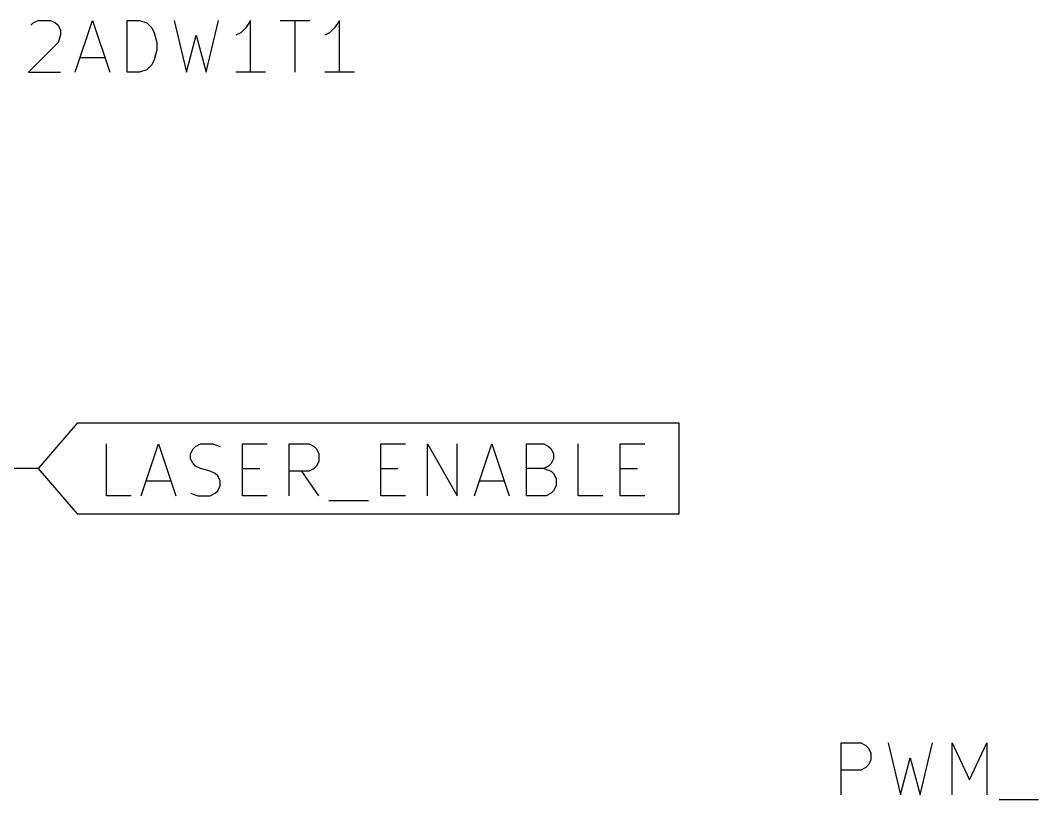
# Model space of a CAD drawing. Extents: x 0.4 to 16.1, y -11.3 to -0.4.
# Drawn here: x 5.533 to 6.515, y -5.17 to -4.418 of the extents above; entities that cross this region are included whole.
import ezdxf

# ---------------------------------------------------------------- set-up
doc = ezdxf.new("R2010")
doc.units = 0
doc.header["$MEASUREMENT"] = 0
for name, color, linetype in [('CYAN2', 4, 'CONTINUOUS'), ('GREEN3', 91, 'CONTINUOUS'), ('RED2', 1, 'CONTINUOUS')]:
    doc.layers.add(name, color=color, linetype=linetype)

msp = doc.modelspace()

# ---------------------------------------------------------------- linework, layer by layer
at = {"layer": 'CYAN2', "linetype": 'CONTINUOUS'}
for p, q in [((5.54537, -4.42019), (5.55013, -4.4178)), ((5.54537, -4.42019), (5.55013, -4.4178)), ((5.55013, -4.4178), (5.56204, -4.4178)), ((5.55013, -4.4178), (5.56204, -4.4178)), ((5.56204, -4.4178), (5.5668, -4.42019)), ((5.56204, -4.4178), (5.5668, -4.42019)), ((5.58585, -4.4678), (5.60251, -4.4178)), ((5.58585, -4.4678), (5.60251, -4.4178)), ((5.60251, -4.4178), (5.61918, -4.4678)), ((5.60251, -4.4178), (5.61918, -4.4678)), ((5.63585, -4.4678), (5.63585, -4.4178)), ((5.63585, -4.4178), (5.64775, -4.4178)), ((5.63585, -4.4678), (5.63585, -4.4178)), ((5.63585, -4.4178), (5.64775, -4.4178)), ((5.64775, -4.4178), (5.65489, -4.42019)), ((5.64775, -4.4178), (5.65489, -4.42019)), ((5.68109, -4.4178), (5.69299, -4.4678)), ((5.68109, -4.4178), (5.69299, -4.4678)), ((5.71204, -4.4678), (5.72394, -4.4178)), ((5.71204, -4.4678), (5.72394, -4.4178)), ((5.75489, -4.4178), (5.75013, -4.42495)), ((5.75489, -4.4178), (5.75013, -4.42495)), ((5.75489, -4.4678), (5.75489, -4.4178)), ((5.75489, -4.4678), (5.75489, -4.4178)), ((5.78346, -4.4178), (5.81204, -4.4178)), ((5.78346, -4.4178), (5.81204, -4.4178)), ((5.79775, -4.4678), (5.79775, -4.4178)), ((5.79775, -4.4678), (5.79775, -4.4178)), ((5.84061, -4.4178), (5.83585, -4.42495)), ((5.84061, -4.4178), (5.83585, -4.42495)), ((5.84061, -4.4678), (5.84061, -4.4178)), ((5.84061, -4.4678), (5.84061, -4.4178)), ((5.54299, -4.42257), (5.54537, -4.42019)), ((5.54299, -4.42257), (5.54537, -4.42019)), ((5.5668, -4.42019), (5.56918, -4.42257)), ((5.5668, -4.42019), (5.56918, -4.42257)), ((5.56918, -4.42257), (5.57156, -4.42733)), ((5.56918, -4.42257), (5.57156, -4.42733)), ((5.57156, -4.42733), (5.57156, -4.43209)), ((5.57156, -4.42733), (5.57156, -4.43209)), ((5.65489, -4.42019), (5.65966, -4.42495)), ((5.65489, -4.42019), (5.65966, -4.42495)), ((5.65966, -4.42495), (5.66204, -4.42971)), ((5.65966, -4.42495), (5.66204, -4.42971)), ((5.75013, -4.42495), (5.74537, -4.42971)), ((5.75013, -4.42495), (5.74537, -4.42971)), ((5.83585, -4.42495), (5.83108, -4.42971)), ((5.83585, -4.42495), (5.83108, -4.42971)), ((5.57156, -4.43209), (5.56918, -4.43923)), ((5.57156, -4.43209), (5.56918, -4.43923)), ((5.66204, -4.42971), (5.66442, -4.43923)), ((5.66204, -4.42971), (5.66442, -4.43923)), ((5.69299, -4.4678), (5.70252, -4.43209)), ((5.69299, -4.4678), (5.70252, -4.43209)), ((5.70252, -4.43209), (5.71204, -4.4678)), ((5.70252, -4.43209), (5.71204, -4.4678)), ((5.74537, -4.42971), (5.74061, -4.43209)), ((5.74537, -4.42971), (5.74061, -4.43209)), ((5.83108, -4.42971), (5.82632, -4.43209)), ((5.83108, -4.42971), (5.82632, -4.43209)), ((5.56918, -4.43923), (5.54061, -4.4678)), ((5.56918, -4.43923), (5.54061, -4.4678)), ((5.66442, -4.44637), (5.66204, -4.4559)), ((5.66442, -4.44637), (5.66204, -4.4559)), ((5.66442, -4.43923), (5.66442, -4.44637)), ((5.66442, -4.43923), (5.66442, -4.44637)), ((5.59061, -4.45352), (5.61442, -4.45352)), ((5.59061, -4.45352), (5.61442, -4.45352)), ((5.66204, -4.4559), (5.65966, -4.46066)), ((5.66204, -4.4559), (5.65966, -4.46066)), ((5.65489, -4.46543), (5.64775, -4.4678)), ((5.65489, -4.46543), (5.64775, -4.4678)), ((5.65966, -4.46066), (5.65489, -4.46543)), ((5.65966, -4.46066), (5.65489, -4.46543)), ((5.54061, -4.4678), (5.57156, -4.4678)), ((5.54061, -4.4678), (5.57156, -4.4678)), ((5.64775, -4.4678), (5.63585, -4.4678)), ((5.64775, -4.4678), (5.63585, -4.4678)), ((5.76918, -4.4678), (5.74061, -4.4678)), ((5.76918, -4.4678), (5.74061, -4.4678)), ((5.85489, -4.4678), (5.82632, -4.4678)), ((5.85489, -4.4678), (5.82632, -4.4678)), ((6.3242, -5.1648), (6.3242, -5.1148)), ((6.3242, -5.1148), (6.34324, -5.1148)), ((6.34324, -5.1148), (6.34801, -5.11718)), ((6.36944, -5.1148), (6.38134, -5.1648)), ((6.40039, -5.1648), (6.4123, -5.1148)), ((6.43134, -5.1648), (6.43134, -5.1148)), ((6.43134, -5.1148), (6.44801, -5.15052)), ((6.44801, -5.15052), (6.46467, -5.1148)), ((6.46467, -5.1148), (6.46467, -5.1648)), ((6.34801, -5.11718), (6.35039, -5.11956)), ((6.35039, -5.11956), (6.35277, -5.12432)), ((6.35277, -5.12432), (6.35277, -5.13147)), ((6.35277, -5.13147), (6.35039, -5.13623)), ((6.38134, -5.1648), (6.39087, -5.12909)), ((6.39087, -5.12909), (6.40039, -5.1648)), ((6.34324, -5.14099), (6.3242, -5.14099)), ((6.34801, -5.13861), (6.34324, -5.14099)), ((6.35039, -5.13623), (6.34801, -5.13861)), ((6.47658, -5.16956), (6.51467, -5.16956))]:
    msp.add_line(p, q, dxfattribs=at)
at = {"layer": 'GREEN3', "linetype": 'CONTINUOUS'}
msp.add_line((5.55, -4.85), (5.45, -4.85), dxfattribs=at)
at = {"layer": 'RED2', "linetype": 'CONTINUOUS'}
for p, q in [((5.5875, -4.80624), (5.55, -4.85)), ((6.16799, -4.80624), (5.5875, -4.80624)), ((6.16799, -4.85), (6.16799, -4.80624)), ((5.61601, -4.87638), (5.61601, -4.82638)), ((5.64935, -4.87638), (5.66601, -4.82638)), ((5.66601, -4.82638), (5.68268, -4.87638)), ((5.69935, -4.83114), (5.70173, -4.82876)), ((5.70173, -4.82876), (5.70649, -4.82638)), ((5.70649, -4.82638), (5.71839, -4.82638)), ((5.71839, -4.82638), (5.72554, -4.82876)), ((5.74696, -4.87638), (5.74696, -4.82638)), ((5.74696, -4.82638), (5.77078, -4.82638)), ((5.7922, -4.87638), (5.7922, -4.82638)), ((5.7922, -4.82638), (5.81125, -4.82638)), ((5.81125, -4.82638), (5.81601, -4.82876)), ((5.81601, -4.82876), (5.81839, -4.83114)), ((5.8803, -4.87638), (5.8803, -4.82638)), ((5.8803, -4.82638), (5.90411, -4.82638)), ((5.92553, -4.87638), (5.92553, -4.82638)), ((5.92553, -4.82638), (5.9541, -4.87638)), ((5.9541, -4.87638), (5.9541, -4.82638)), ((5.97077, -4.87638), (5.98744, -4.82638)), ((5.98744, -4.82638), (6.00411, -4.87638)), ((6.02077, -4.87638), (6.02077, -4.82638)), ((6.02077, -4.82638), (6.03744, -4.82638)), ((6.03744, -4.82638), (6.0422, -4.82876)), ((6.0422, -4.82876), (6.04458, -4.83114)), ((6.07077, -4.87638), (6.07077, -4.82638)), ((6.11125, -4.87638), (6.11125, -4.82638)), ((6.11125, -4.82638), (6.13506, -4.82638)), ((5.69697, -4.8359), (5.69935, -4.83114)), ((5.69697, -4.84067), (5.69697, -4.8359)), ((5.81839, -4.83114), (5.82077, -4.8359)), ((5.82077, -4.8359), (5.82077, -4.84305)), ((6.04458, -4.83114), (6.04696, -4.8359)), ((6.04696, -4.8359), (6.04696, -4.84067)), ((5.55, -4.85), (5.5875, -4.89376)), ((5.69935, -4.84543), (5.69697, -4.84067)), ((5.70173, -4.84781), (5.69935, -4.84543)), ((5.70649, -4.85019), (5.70173, -4.84781)), ((5.81839, -4.84781), (5.81601, -4.85019)), ((5.82077, -4.84305), (5.81839, -4.84781)), ((6.0422, -4.84781), (6.03744, -4.85019)), ((6.04458, -4.84543), (6.0422, -4.84781)), ((6.04696, -4.84067), (6.04458, -4.84543)), ((6.16799, -4.89376), (6.16799, -4.85)), ((5.71602, -4.85257), (5.70649, -4.85019)), ((5.72078, -4.85495), (5.71602, -4.85257)), ((5.72316, -4.85733), (5.72078, -4.85495)), ((5.72554, -4.86209), (5.72316, -4.85733)), ((5.74696, -4.85019), (5.76363, -4.85019)), ((5.81125, -4.85257), (5.7922, -4.85257)), ((5.82077, -4.87638), (5.80411, -4.85257)), ((5.81601, -4.85019), (5.81125, -4.85257)), ((5.8803, -4.85019), (5.89696, -4.85019)), ((6.03744, -4.85019), (6.02077, -4.85019)), ((6.03744, -4.85019), (6.04458, -4.85257)), ((6.04458, -4.85257), (6.04696, -4.85495)), ((6.04696, -4.85495), (6.04934, -4.85971)), ((6.04934, -4.85971), (6.04934, -4.86685)), ((6.11125, -4.85019), (6.12792, -4.85019)), ((5.65411, -4.86209), (5.67792, -4.86209)), ((5.72316, -4.87162), (5.72554, -4.86685)), ((5.72554, -4.86685), (5.72554, -4.86209)), ((5.97554, -4.86209), (5.99934, -4.86209)), ((6.04934, -4.86685), (6.04696, -4.87162)), ((5.63982, -4.87638), (5.61601, -4.87638)), ((5.69697, -4.874), (5.70411, -4.87638)), ((5.70411, -4.87638), (5.71602, -4.87638)), ((5.71602, -4.87638), (5.72078, -4.874)), ((5.72078, -4.874), (5.72316, -4.87162)), ((5.77078, -4.87638), (5.74696, -4.87638)), ((5.90411, -4.87638), (5.8803, -4.87638)), ((6.03982, -4.87638), (6.02077, -4.87638)), ((6.04458, -4.874), (6.03982, -4.87638)), ((6.04696, -4.87162), (6.04458, -4.874)), ((6.09458, -4.87638), (6.07077, -4.87638)), ((6.13506, -4.87638), (6.11125, -4.87638)), ((5.8303, -4.88114), (5.86839, -4.88114)), ((5.5875, -4.89376), (6.16799, -4.89376))]:
    msp.add_line(p, q, dxfattribs=at)

doc.saveas('drawing.dxf')
